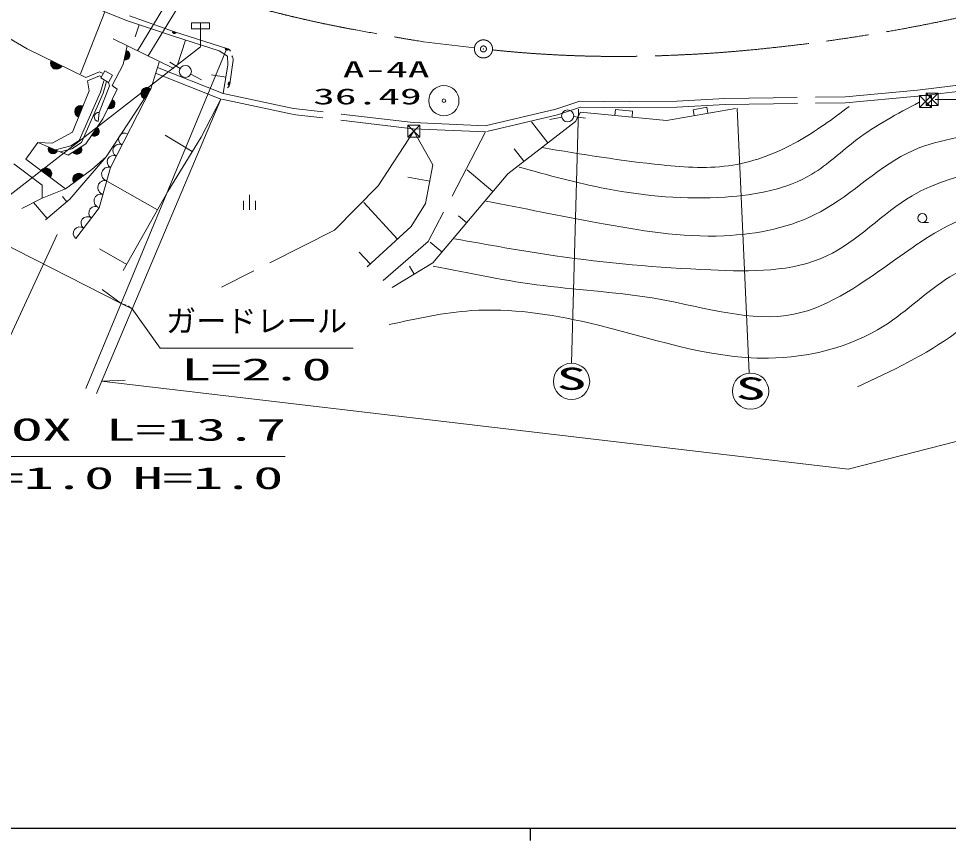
# Model space of a CAD drawing. Units: millimetres, scale not verified. Extents: x 40000 to 680000, y 20000 to 380000.
# Drawn here: x 125654 to 202627, y 204000 to 272050 of the extents above; entities that cross this region are included whole.
import ezdxf
from ezdxf.enums import TextEntityAlignment as Align

# ---------------------------------------------------------------- set-up
doc = ezdxf.new("R2010")
doc.units = ezdxf.units.MM
doc.header["$LTSCALE"] = 1000
doc.header["$PDMODE"] = 32
doc.header["$PDSIZE"] = 500
doc.linetypes.add('CHAIN', pattern=[18.5, 12, -1.5, 3.5, -1.5])
doc.linetypes.add('DASHED', pattern=[7.5, 6, -1.5])
for name, color, linetype, lineweight in [('M-BGD', 7, 'Continuous', 13), ('M-BMK', 2, 'CHAIN', 13), ('M-BMK-ROW', 30, 'Continuous', 13), ('M-BMK-SRVR', 94, 'Continuous', 13), ('M-STR-HTXT', 7, 'Continuous', 13), ('M-STR-STR3', 7, 'Continuous', 13), ('M-STR-STRC', 7, 'Continuous', 13), ('M-TTL-BAND', 7, 'Continuous', 25)]:
    doc.layers.add(name, color=color, linetype=linetype, lineweight=lineweight)
doc.styles.add('ＭＳ ゴシック', font='')
doc.styles.get('ＭＳ ゴシック').set_extended_font_data('MS Gothic')

msp = doc.modelspace()

# ---------------------------------------------------------------- linework, layer by layer
at = {"layer": 'M-BGD', "linetype": 'DASHED'}
for p, q in [((135484, 269392), (142549, 281021)), ((136388, 268954), (143531, 280711)), ((200066, 266133), (225865, 269191)), ((200119, 265636), (226165, 268723)), ((148418, 264612), (142588, 265856)), ((184119, 265429), (194095, 265569)), ((194095, 265569), (200066, 266133)), ((194122, 265069), (200119, 265636)), ((148314, 264123), (142483, 265367)), ((172102, 265222), (170130, 264552)), ((172102, 265222), (176191, 265152)), ((176191, 265152), (180135, 265215)), ((180135, 265215), (184119, 265429)), ((180153, 264715), (184136, 264930)), ((184136, 264930), (194122, 265069)), ((207536, 265320), (201276, 265364)), ((119256, 264502), (127601, 258263)), ((158278, 262934), (148359, 264116)), ((158318, 263432), (148418, 264612)), ((170130, 264552), (164269, 263168)), ((170268, 264071), (164316, 262665)), ((172180, 264720), (170268, 264071)), ((172180, 264720), (176191, 264652)), ((176191, 264652), (180153, 264715)), ((164269, 263168), (158318, 263432)), ((158383, 262729), (155432, 258189)), ((164316, 262665), (158278, 262934)), ((164316, 262665), (159564, 253586)), ((127601, 258263), (127592, 257186)), ((155432, 258189), (151819, 254528)), ((127592, 257186), (125920, 256329)), ((151819, 254528), (142441, 249801)), ((159564, 253586), (155845, 250373))]:
    msp.add_line(p, q, dxfattribs=at)
at = {"layer": 'M-BGD'}
for p, q in [((134683, 271874), (130999, 273324)), ((130770, 267485), (132790, 272619)), ((122093, 272032), (126377, 269541)), ((138464, 270591), (134683, 271874)), ((134835, 272287), (138555, 270955)), ((135310, 270551), (135648, 271546)), ((138555, 270955), (142905, 269585)), ((133470, 270368), (138505, 267928)), ((142253, 269375), (138464, 270591)), ((138819, 268213), (139478, 270266)), ((126377, 269541), (131227, 267158)), ((134322, 268247), (134630, 269817)), ((142253, 269375), (142949, 268951)), ((142949, 268951), (142978, 268219)), ((133387, 266515), (134322, 268247)), ((137299, 268443), (136602, 266227)), ((142588, 265856), (137164, 267990)), ((142978, 268219), (142588, 265856)), ((143409, 268604), (143139, 266651)), ((131227, 267158), (132338, 267644)), ((131347, 266883), (132340, 267318)), ((132338, 267644), (132645, 267514)), ((132340, 267318), (132529, 267238)), ((132783, 267718), (132450, 267133)), ((132783, 267718), (132450, 267133)), ((132450, 267133), (133092, 266768)), ((133425, 267353), (132783, 267718)), ((133092, 266768), (133425, 267353)), ((142405, 265391), (136981, 267524)), ((141635, 267388), (142809, 267195)), ((131347, 266883), (131502, 266077)), ((133192, 266475), (132325, 264275)), ((132424, 265962), (132701, 266902)), ((132660, 265876), (132941, 266831)), ((133192, 266475), (133092, 266768)), ((133387, 266515), (133827, 266197)), ((131502, 266077), (130106, 262641)), ((130664, 261961), (132424, 265962)), ((130863, 261792), (132660, 265876)), ((133827, 266197), (132637, 263748)), ((136602, 266227), (132899, 260594)), ((136602, 266227), (133263, 259733)), ((142405, 265391), (140759, 262241)), ((132325, 264275), (132249, 263531)), ((171752, 263542), (172166, 264293)), ((179282, 263618), (172166, 264293)), ((175059, 264521), (175012, 264023)), ((175059, 264521), (176483, 264386)), ((176483, 264386), (176435, 263888)), ((185009, 264603), (179282, 263618)), ((181488, 264505), (182634, 264702)), ((181488, 264505), (181573, 264012)), ((182634, 264702), (182718, 264209)), ((132637, 263748), (131214, 261673)), ((171752, 263542), (166146, 259182)), ((171752, 263542), (166146, 259182)), ((168125, 263491), (169467, 261765)), ((130106, 262641), (128425, 261748)), ((159952, 259929), (158383, 262729)), ((127247, 261781), (126262, 260422)), ((129767, 260740), (127247, 261781)), ((128425, 261748), (127247, 261781)), ((129966, 261506), (130664, 261961)), ((130069, 261275), (130863, 261792)), ((137799, 262388), (140024, 261034)), ((140759, 262241), (138016, 257735)), ((128720, 261172), (129966, 261506)), ((129100, 261015), (130069, 261275)), ((131214, 261673), (129767, 260740)), ((166679, 261277), (167493, 260230)), ((129541, 257953), (126262, 260422)), ((132899, 260594), (129898, 257096)), ((132899, 260594), (131715, 259540)), ((131715, 259540), (129541, 257953)), ((133263, 259733), (132324, 256387)), ((159952, 259929), (159336, 256738)), ((162793, 259515), (164920, 257725)), ((157886, 258924), (159691, 258576)), ((166146, 259182), (159958, 251824)), ((166146, 259182), (159958, 251824)), ((129541, 257953), (127592, 257186)), ((133022, 258557), (137162, 256221)), ((129898, 257096), (127893, 255387)), ((129297, 257310), (129655, 256889)), ((138016, 257735), (134324, 251191)), ((144773, 257456), (144773, 256206)), ((126883, 256835), (128025, 255500)), ((132324, 256387), (130380, 253839)), ((144273, 256956), (144273, 256206)), ((145273, 256206), (145273, 256956)), ((154243, 256809), (157009, 253791)), ((159336, 256738), (158146, 254833)), ((162070, 255719), (162751, 255146)), ((158146, 254833), (154500, 251491)), ((200475, 255152), (200975, 255152)), ((159720, 253550), (160709, 252718)), ((132353, 252976), (134612, 251701)), ((153858, 252719), (154763, 251732)), ((159958, 251824), (156589, 249782)), ((159958, 251824), (156589, 249782)), ((158003, 251562), (158411, 250887))]:
    msp.add_line(p, q, dxfattribs=at)
msp.add_circle((200475, 255527), 375, dxfattribs=at)
for centre, radius, start, end in [((138555, 270955), 150, 160.30469, 342.51317), ((138555, 270955), 100, 160.30469, 342.51317), ((138555, 270955), 50, 160.30469, 342.51317), ((134475, 269027), 400, 258.91128, 78.91128), ((134475, 269027), 400, 258.91128, 78.91128), ((142905, 269585), 150, 162.51317, 342.51317), ((142905, 269585), 100, 162.51317, 342.51317), ((142905, 269585), 50, 162.51317, 342.51317), ((142754, 269108), 500, 27.51317, 72.51317), ((134475, 269027), 350, 258.91128, 78.91128), ((134475, 269027), 300, 258.91128, 78.91128), ((134475, 269027), 250, 258.91128, 78.91128), ((134475, 269027), 200, 258.91128, 78.91128), ((134475, 269027), 150, 258.91128, 78.91128), ((134475, 269027), 100, 258.91128, 78.91128), ((134475, 269027), 50, 258.91128, 78.91128), ((142914, 268672), 500, 352.11979, 37.11979), ((128802, 268349), 500, 153.82993, 333.82993), ((128802, 268349), 500, 153.82993, 333.82993), ((128802, 268349), 450, 153.82993, 333.82993), ((128802, 268349), 400, 153.82993, 333.82993), ((128802, 268349), 350, 153.82993, 333.82993), ((128802, 268349), 300, 153.82993, 333.82993), ((128802, 268349), 250, 153.82993, 333.82993), ((128802, 268349), 200, 153.82993, 333.82993), ((128802, 268349), 150, 153.82993, 333.82993), ((128802, 268349), 100, 153.82993, 333.82993), ((128802, 268349), 50, 153.82993, 333.82993), ((136283, 265841), 500, 56.67451, 236.67451), ((136283, 265841), 500, 56.67451, 236.67451), ((142643, 266720), 500, 307.11979, 352.11979), ((143139, 266651), 150, 82.11979, 262.11979), ((143139, 266651), 100, 82.11979, 262.11979), ((143139, 266651), 50, 82.11979, 262.11979), ((136283, 265841), 450, 56.67451, 236.67451), ((136283, 265841), 400, 56.67451, 236.67451), ((136283, 265841), 350, 56.67451, 236.67451), ((136283, 265841), 300, 56.67451, 236.67451), ((136283, 265841), 250, 56.67451, 236.67451), ((136283, 265841), 200, 56.67451, 236.67451), ((136283, 265841), 150, 56.67451, 236.67451), ((136283, 265841), 100, 56.67451, 236.67451), ((136283, 265841), 50, 56.67451, 236.67451), ((130804, 264359), 500, 67.89336, 247.89336), ((130804, 264359), 500, 67.89336, 247.89336), ((130804, 264359), 450, 67.89336, 247.89336), ((133232, 264972), 400, 244.07329, 64.07329), ((133232, 264972), 400, 244.07329, 64.07329), ((133232, 264972), 350, 244.07329, 64.07329), ((133232, 264972), 300, 244.07329, 64.07329), ((133232, 264972), 250, 244.07329, 64.07329), ((133232, 264972), 200, 244.07329, 64.07329), ((133232, 264972), 150, 244.07329, 64.07329), ((133232, 264972), 100, 244.07329, 64.07329), ((133232, 264972), 50, 244.07329, 64.07329), ((130804, 264359), 400, 67.89336, 247.89336), ((130804, 264359), 350, 67.89336, 247.89336), ((130804, 264359), 300, 67.89336, 247.89336), ((130804, 264359), 250, 67.89336, 247.89336), ((130804, 264359), 200, 67.89336, 247.89336), ((130804, 264359), 150, 67.89336, 247.89336), ((130804, 264359), 100, 67.89336, 247.89336), ((130804, 264359), 50, 67.89336, 247.89336), ((132287, 263903), 374, 84.18813, 264.18813), ((131925, 262710), 400, 235.55446, 55.55446), ((131925, 262710), 400, 235.55446, 55.55446), ((131925, 262710), 350, 235.55446, 55.55446), ((131925, 262710), 300, 235.55446, 55.55446), ((131925, 262710), 250, 235.55446, 55.55446), ((131925, 262710), 200, 235.55446, 55.55446), ((131925, 262710), 150, 235.55446, 55.55446), ((131925, 262710), 100, 235.55446, 55.55446), ((131925, 262710), 50, 235.55446, 55.55446), ((134456, 262052), 522, 62.7907, 242.7907), ((128507, 261260), 400, 157.56047, 337.56047), ((128507, 261260), 400, 157.56047, 337.56047), ((128507, 261260), 350, 157.56047, 337.56047), ((128507, 261260), 300, 157.56047, 337.56047), ((128507, 261260), 250, 157.56047, 337.56047), ((128507, 261260), 200, 157.56047, 337.56047), ((128507, 261260), 150, 157.56047, 337.56047), ((128507, 261260), 100, 157.56047, 337.56047), ((128507, 261260), 50, 157.56047, 337.56047), ((130490, 261207), 400, 212.81878, 32.81878), ((130490, 261207), 400, 212.81878, 32.81878), ((130490, 261207), 350, 212.81878, 32.81878), ((130490, 261207), 300, 212.81878, 32.81878), ((130490, 261207), 250, 212.81878, 32.81878), ((130490, 261207), 200, 212.81878, 32.81878), ((130490, 261207), 150, 212.81878, 32.81878), ((130490, 261207), 100, 212.81878, 32.81878), ((130490, 261207), 50, 212.81878, 32.81878), ((133979, 261125), 522, 62.7907, 242.7907), ((133502, 260197), 522, 62.7907, 242.7907), ((127901, 259187), 500, 323.01483, 143.01483), ((127901, 259187), 500, 323.01483, 143.01483), ((127901, 259187), 450, 323.01483, 143.01483), ((127901, 259187), 400, 323.01483, 143.01483), ((127901, 259187), 350, 323.01483, 143.01483), ((127901, 259187), 300, 323.01483, 143.01483), ((127901, 259187), 250, 323.01483, 143.01483), ((133107, 259175), 579, 74.32561, 254.32561), ((127901, 259187), 200, 323.01483, 143.01483), ((127901, 259187), 150, 323.01483, 143.01483), ((127901, 259187), 100, 323.01483, 143.01483), ((127901, 259187), 50, 323.01483, 143.01483), ((130628, 258746), 500, 36.12109, 216.12109), ((130628, 258746), 500, 36.12109, 216.12109), ((130628, 258746), 450, 36.12109, 216.12109), ((130628, 258746), 400, 36.12109, 216.12109), ((130628, 258746), 350, 36.12109, 216.12109), ((130628, 258746), 300, 36.12109, 216.12109), ((130628, 258746), 250, 36.12109, 216.12109), ((130628, 258746), 200, 36.12109, 216.12109), ((130628, 258746), 150, 36.12109, 216.12109), ((130628, 258746), 100, 36.12109, 216.12109), ((130628, 258746), 50, 36.12109, 216.12109), ((132794, 258060), 579, 74.32561, 254.32561), ((132481, 256944), 579, 74.32561, 254.32561), ((132000, 255962), 534, 52.65794, 232.65794), ((131352, 255113), 534, 52.65794, 232.65794), ((130704, 254264), 534, 52.65794, 232.65794)]:
    msp.add_arc(centre, radius, start, end, dxfattribs=at)
for points, knots in [([(159985, 251557), (163024, 250939), (166062, 250320), (169103, 249937), (172283, 249537), (175466, 249394), (178720, 248809), (182482, 248134), (186340, 246867), (189844, 247571), (192849, 248175), (195594, 250229), (198284, 252140), (200172, 253482), (202033, 254753), (204079, 255574), (206967, 256732), (210224, 256991), (213338, 257725), (216845, 258551), (220169, 259978), (223271, 261719), (225881, 263183), (228334, 264868), (230493, 267099), (231102, 267729), (231687, 268402), (232441, 268729), (232947, 268949), (233528, 269014), (234110, 269078)], [0, 0, 0, 0, 1, 1, 1, 2, 2, 2, 3, 3, 3, 4, 4, 4, 5, 5, 5, 6, 6, 6, 7, 7, 7, 8, 8, 8, 9, 9, 9, 10, 10, 10, 10]), ([(161750, 253820), (164530, 253315), (167310, 252810), (170077, 252411), (174314, 251799), (178521, 251434), (182953, 251239), (186269, 251094), (189711, 251043), (192557, 252394), (195103, 253602), (197172, 255931), (199626, 257380), (203410, 259614), (208110, 259759), (212537, 260717), (216080, 261484), (219448, 262773), (222460, 264647), (223973, 265589), (225396, 266679), (226820, 267769)], [0, 0, 0, 0, 1, 1, 1, 2, 2, 2, 3, 3, 3, 4, 4, 4, 5, 5, 5, 6, 6, 6, 7, 7, 7, 7]), ([(164356, 256943), (167422, 256330), (170489, 255717), (173572, 255146), (177032, 254505), (180512, 253917), (184054, 254066), (186820, 254183), (189623, 254748), (192039, 256059), (194737, 257523), (196952, 259916), (199701, 261131), (201986, 262140), (204640, 262335), (207094, 263038), (209622, 263763), (211938, 265027), (214254, 266291)], [0, 0, 0, 0, 1, 1, 1, 2, 2, 2, 3, 3, 3, 4, 4, 4, 5, 5, 5, 6, 6, 6, 6]), ([(167087, 259747), (169497, 259086), (171906, 258426), (174348, 257956), (177557, 257338), (180821, 257050), (184157, 257275), (186675, 257446), (189236, 257909), (191333, 259172), (192655, 259967), (193793, 261081), (195039, 262026), (196640, 263243), (198419, 264181), (200198, 265120)], [0, 0, 0, 0, 1, 1, 1, 2, 2, 2, 3, 3, 3, 4, 4, 4, 5, 5, 5, 5]), ([(168956, 261365), (172255, 260820), (175553, 260274), (178914, 259933), (180873, 259734), (182853, 259604), (184779, 259914), (186659, 260217), (188487, 260938), (190160, 261879), (191659, 262723), (193033, 263743), (194407, 264763)], [0, 0, 0, 0, 1, 1, 1, 2, 2, 2, 3, 3, 3, 4, 4, 4, 4]), ([(195100, 241563), (197918, 242868), (200736, 244174), (203277, 246052), (205110, 247408), (206799, 249062), (208804, 249895), (211253, 250913), (214173, 250706), (216934, 251119), (219980, 251573), (222831, 252780), (225392, 254390), (227049, 255431), (228584, 256641), (230143, 257830), (231714, 259028), (233308, 260204), (235046, 261132), (237488, 262436), (240213, 263249), (242963, 263650), (245241, 263983), (247535, 264033), (249830, 264083)], [0, 0, 0, 0, 1, 1, 1, 2, 2, 2, 3, 3, 3, 4, 4, 4, 5, 5, 5, 6, 6, 6, 7, 7, 7, 8, 8, 8, 8])]:
    msp.add_open_spline(points, degree=3, knots=knots, dxfattribs=at)
at = {"layer": 'M-BMK'}
msp.add_line((159172, 270135), (163391, 269627), dxfattribs=at)
msp.add_circle((164136, 269537), 750, dxfattribs=at)
msp.add_arc((175280, 368914), 100000, 264.03132, 272.19534, dxfattribs=at)
for points, knots in [([(79838, 310077), (79985, 309964), (80131, 309852), (80278, 309740), (80425, 309627), (80572, 309515), (80718, 309402), (80865, 309290), (81012, 309178), (81159, 309065), (82039, 308391), (82921, 307718), (83802, 307044), (85124, 306035), (86447, 305026), (87778, 304027), (88356, 303594), (88934, 303163), (89514, 302732), (90093, 302302), (90674, 301872), (91255, 301444), (91836, 301016), (92419, 300590), (93002, 300165), (96638, 297516), (100312, 294919), (104068, 292442), (109631, 288774), (115374, 285370), (121322, 282358), (127260, 279351), (133402, 276735), (139727, 274659), (143951, 273272), (148257, 272127), (152619, 271290), (153348, 271151), (154078, 271020), (154808, 270886), (155537, 270752), (156266, 270616), (156997, 270490), (157721, 270365), (158446, 270250), (159172, 270135)], [0, 0, 0, 0, 1, 1, 1, 2, 2, 2, 3, 3, 3, 4, 4, 4, 5, 5, 5, 6, 6, 6, 7, 7, 7, 8, 8, 8, 9, 9, 9, 10, 10, 10, 11, 11, 11, 12, 12, 12, 13, 13, 13, 14, 14, 14, 15, 15, 15, 15]), ([(179108, 268988), (179846, 269018), (180584, 269049), (181322, 269086), (182060, 269124), (182798, 269168), (183535, 269221), (184272, 269274), (185009, 269337), (185745, 269404), (190158, 269811), (194557, 270410), (198916, 271213), (205494, 272425), (211984, 274101), (218384, 276050), (224750, 277988), (231026, 280195), (237258, 282518), (241422, 284070), (245566, 285674), (249704, 287292), (250394, 287561), (251084, 287831), (251774, 288101), (252463, 288371), (253153, 288640), (253843, 288909), (254533, 289179), (255222, 289449), (255912, 289719)], [0, 0, 0, 0, 1, 1, 1, 2, 2, 2, 3, 3, 3, 4, 4, 4, 5, 5, 5, 6, 6, 6, 7, 7, 7, 8, 8, 8, 9, 9, 9, 10, 10, 10, 10])]:
    msp.add_open_spline(points, degree=3, knots=knots, dxfattribs=at)
msp.add_point((164136, 269537), dxfattribs=at)
at = {"layer": 'M-BMK-ROW'}
for p, q in [((201228, 265679), (200228, 265679)), ((200228, 265679), (200228, 264679)), ((201228, 265679), (200228, 264679)), ((200228, 265679), (201228, 264679)), ((201776, 265864), (200776, 265864)), ((200776, 265864), (200776, 264864)), ((201776, 265864), (200776, 264864)), ((200776, 265864), (201776, 264864)), ((201228, 264679), (201228, 265679)), ((201776, 264864), (201776, 265864)), ((200776, 264864), (201776, 264864)), ((200228, 264679), (201228, 264679)), ((158883, 263229), (157883, 263229)), ((157883, 263229), (157883, 262229)), ((158883, 263229), (157883, 262229)), ((157883, 263229), (158883, 262229)), ((158883, 262229), (158883, 263229)), ((157883, 262229), (158883, 262229))]:
    msp.add_line(p, q, dxfattribs=at)
at = {"layer": 'M-BMK-SRVR'}
for radius in [1250, 150]:
    msp.add_circle((160862, 265253), radius, dxfattribs=at)
at = {"layer": 'M-STR-HTXT'}
for p, q in [((194320, 234745), (350171, 274821)), ((92687, 269620), (134134, 248450)), ((142905, 269585), (131216, 241418)), ((142405, 265391), (132091, 241011)), ((171431, 243511), (172011, 264540)), ((186142, 242699), (185152, 264646)), ((128833, 254172), (120352, 235792)), ((134134, 248450), (132560, 249616)), ((134134, 248450), (134557, 248332)), ((134134, 248450), (135064, 248014)), ((135064, 248014), (134702, 248263)), ((135055, 248018), (137363, 244751)), ((137363, 244751), (153363, 244751)), ((132515, 242014), (134472, 242108)), ((132515, 242014), (194320, 234745)), ((120352, 235792), (145352, 235792)), ((145352, 235792), (147731, 235792))]:
    msp.add_line(p, q, dxfattribs=at)
for centre in [(171431, 242011), (186254, 241203)]:
    msp.add_circle(centre, 1500, dxfattribs=at)
msp.add_open_spline([(156324, 246709), (158593, 247211), (160862, 247713), (163153, 247865), (166378, 248079), (169647, 247599), (172851, 246850), (177831, 245686), (182653, 243872), (187724, 243932), (191051, 243971), (194486, 244817), (197301, 246609), (199223, 247832), (200856, 249496), (202745, 250665), (206043, 252707), (210119, 253240), (214095, 254088), (218566, 255041), (222911, 256392), (226451, 259087), (228111, 260350), (229593, 261908), (231400, 262899), (232619, 263568), (233985, 263979), (235306, 264482), (236669, 265001), (237984, 265618), (239356, 266072), (240681, 266510), (242058, 266797), (243436, 267083)], degree=3, knots=[0, 0, 0, 0, 1, 1, 1, 2, 2, 2, 3, 3, 3, 4, 4, 4, 5, 5, 5, 6, 6, 6, 7, 7, 7, 8, 8, 8, 9, 9, 9, 10, 10, 10, 11, 11, 11, 11], dxfattribs=at)
at = {"layer": 'M-STR-STR3'}
for p, q in [((139034, 267929), (138165, 268429)), ((139909, 267451), (140797, 266988)), ((170613, 263891), (169639, 263705)), ((171603, 263929), (172594, 263804))]:
    msp.add_line(p, q, dxfattribs=at)
for centre in [(139460, 267676), (171106, 263991)]:
    msp.add_circle(centre, 500, dxfattribs=at)
at = {"layer": 'M-STR-STRC'}
for p, q in [((139955, 271701), (139955, 271201)), ((139955, 271701), (141455, 271701)), ((139955, 271201), (141455, 271201)), ((140705, 271701), (140705, 269701)), ((141455, 271701), (141455, 271201)), ((140705, 269701), (122446, 255505))]:
    msp.add_line(p, q, dxfattribs=at)
at = {"layer": 'M-TTL-BAND'}
for p, q in [((40000, 205000), (579000, 205000)), ((168000, 205000), (168000, 204000))]:
    msp.add_line(p, q, dxfattribs=at)

# ---------------------------------------------------------------- texts
at = {"layer": 'M-BMK-SRVR', "style": 'ＭＳ ゴシック', "width": 2}
for s, p in [('A-4A', (152490, 266788)), ('36.49', (150040, 264549))]:
    msp.add_text(s, height=1320, dxfattribs=at).set_placement(p, align=Align.BOTTOM_LEFT)
at = {"layer": 'M-STR-HTXT', "style": 'ＭＳ ゴシック'}
msp.add_text('ガードレール', height=1833, dxfattribs=at).set_placement((137852, 245542), align=Align.BOTTOM_LEFT)
at = {"layer": 'M-STR-HTXT', "style": 'ＭＳ ゴシック', "width": 2}
for s, p in [('L=2.0', (139102, 241542)), ('S', (170181, 240761)), ('S', (185004, 239953)), ('BOX', (122602, 236542)), ('L=13.7', (132852, 236542)), ('W=1.0', (121102, 232542)), ('H=1.0', (135102, 232542))]:
    msp.add_text(s, height=1833, dxfattribs=at).set_placement(p, align=Align.BOTTOM_LEFT)

doc.saveas('drawing.dxf')
